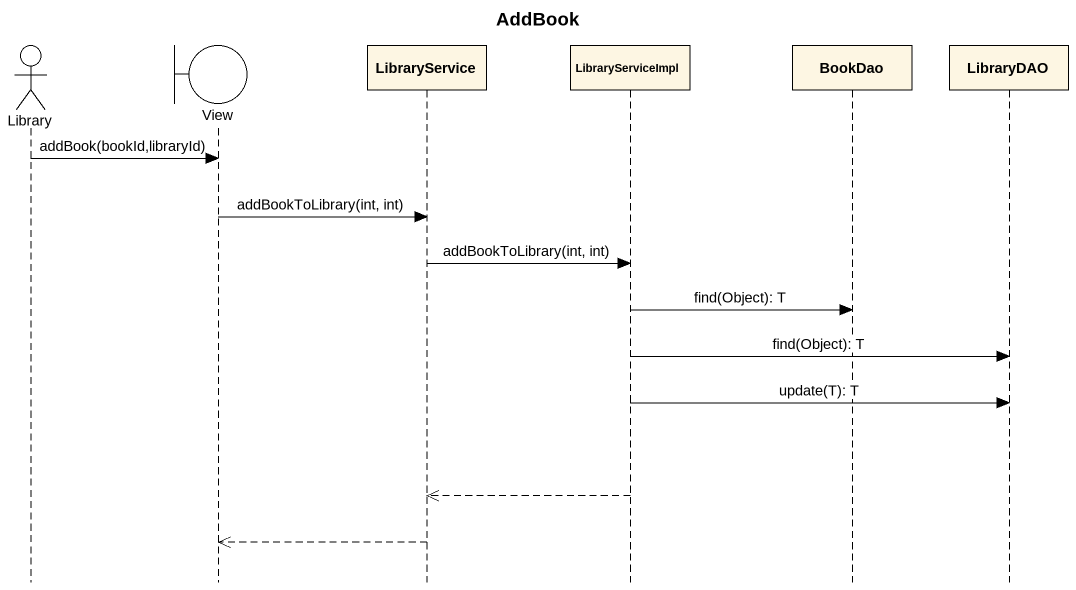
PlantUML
@startuml
title AddBook
hide footbox
actor Library
boundary View
participant LibraryService
participant LibraryServiceImpl
participant BookDao
participant LibraryDAO

Library -> View : addBook(bookId,libraryId)
View -> LibraryService : addBookToLibrary(int, int)
LibraryService -> LibraryServiceImpl : addBookToLibrary(int, int)
LibraryServiceImpl -> BookDao : find(Object): T
LibraryServiceImpl -> LibraryDAO : find(Object): T
LibraryServiceImpl -> LibraryDAO : update(T): T
LibraryServiceImpl -->> LibraryService
LibraryService -->> View
@enduml
